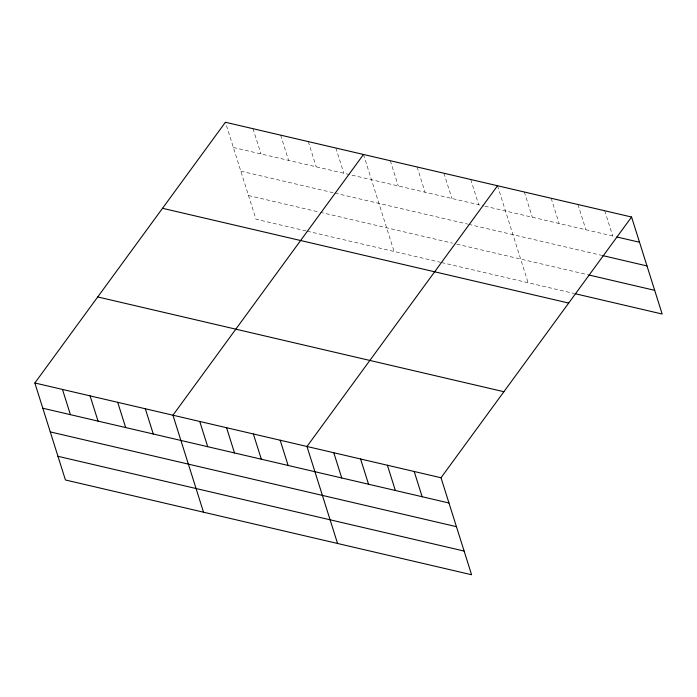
<?xml version="1.0" encoding="UTF-8"?>
<svg xmlns="http://www.w3.org/2000/svg" width="697" height="697" viewBox="0 0 697 697"><rect width="100%" height="100%" fill="white"/><g stroke="black" fill="none" stroke-linecap="round" stroke-linejoin="round"><path stroke-width="0.52" stroke-dasharray="3.48 2.61" d="M233.373 147.494L483.84 205.929M484.877 206.173L614.78 236.483M240.84 171.174L333.924 192.886M334.943 193.13L467.6 224.077M468.628 224.321L601.624 255.355M248.524 195.569L319.113 212.036M320.132 212.271L452.606 243.183M456.727 244.15L587.667 274.696M306.114 230.942L255.991 219.25L225.41 122.254M307.142 231.177L440.487 262.29M441.515 262.534L574.511 293.568M604.761 210.764L612.715 236.004M577.952 204.517L585.916 229.749M551.153 198.262L559.107 223.493M524.344 192.006L532.299 217.237M497.536 185.75L528.117 282.738M470.728 179.495L478.691 204.726M443.928 173.239L451.883 198.479M417.12 166.984L425.074 192.224M390.311 160.728L398.266 185.968M363.503 154.473L394.084 251.469M335.884 148.034L343.848 173.265M308.266 141.587L316.229 166.827M280.647 135.148L288.61 160.38M253.028 128.701L260.992 153.932"/><path stroke-width="1.05" d="M631.569 217.02L441.009 477.75L471.59 574.746L65.431 479.98L34.85 382.984L225.41 122.254L631.569 217.02L662.15 314.016L575.548 293.803M363.503 154.473L172.943 415.203L203.524 512.199M497.536 185.75L306.976 446.481L337.557 543.468M616.845 236.963L639.524 242.26M602.661 255.59L646.99 265.94M588.695 274.94L654.683 290.335M162.523 208.298L568.682 303.064M97.737 296.948L503.887 391.714M34.85 382.984L441.009 477.75M42.805 408.224L448.964 502.99M50.271 431.905L456.43 526.671M57.964 456.3L464.124 551.066M414.201 471.494L422.155 496.734M387.393 465.239L395.347 490.479M360.584 458.992L368.547 484.223M333.785 452.736L341.739 477.968M280.168 440.225L288.122 465.457M253.359 433.97L261.323 459.21M226.56 427.714L234.514 452.954M199.751 421.458L207.706 446.699M145.325 408.764L153.279 433.996M117.706 402.317L125.66 427.557M90.087 395.879L98.042 421.11M62.469 389.431L70.423 414.663"/></g></svg>
